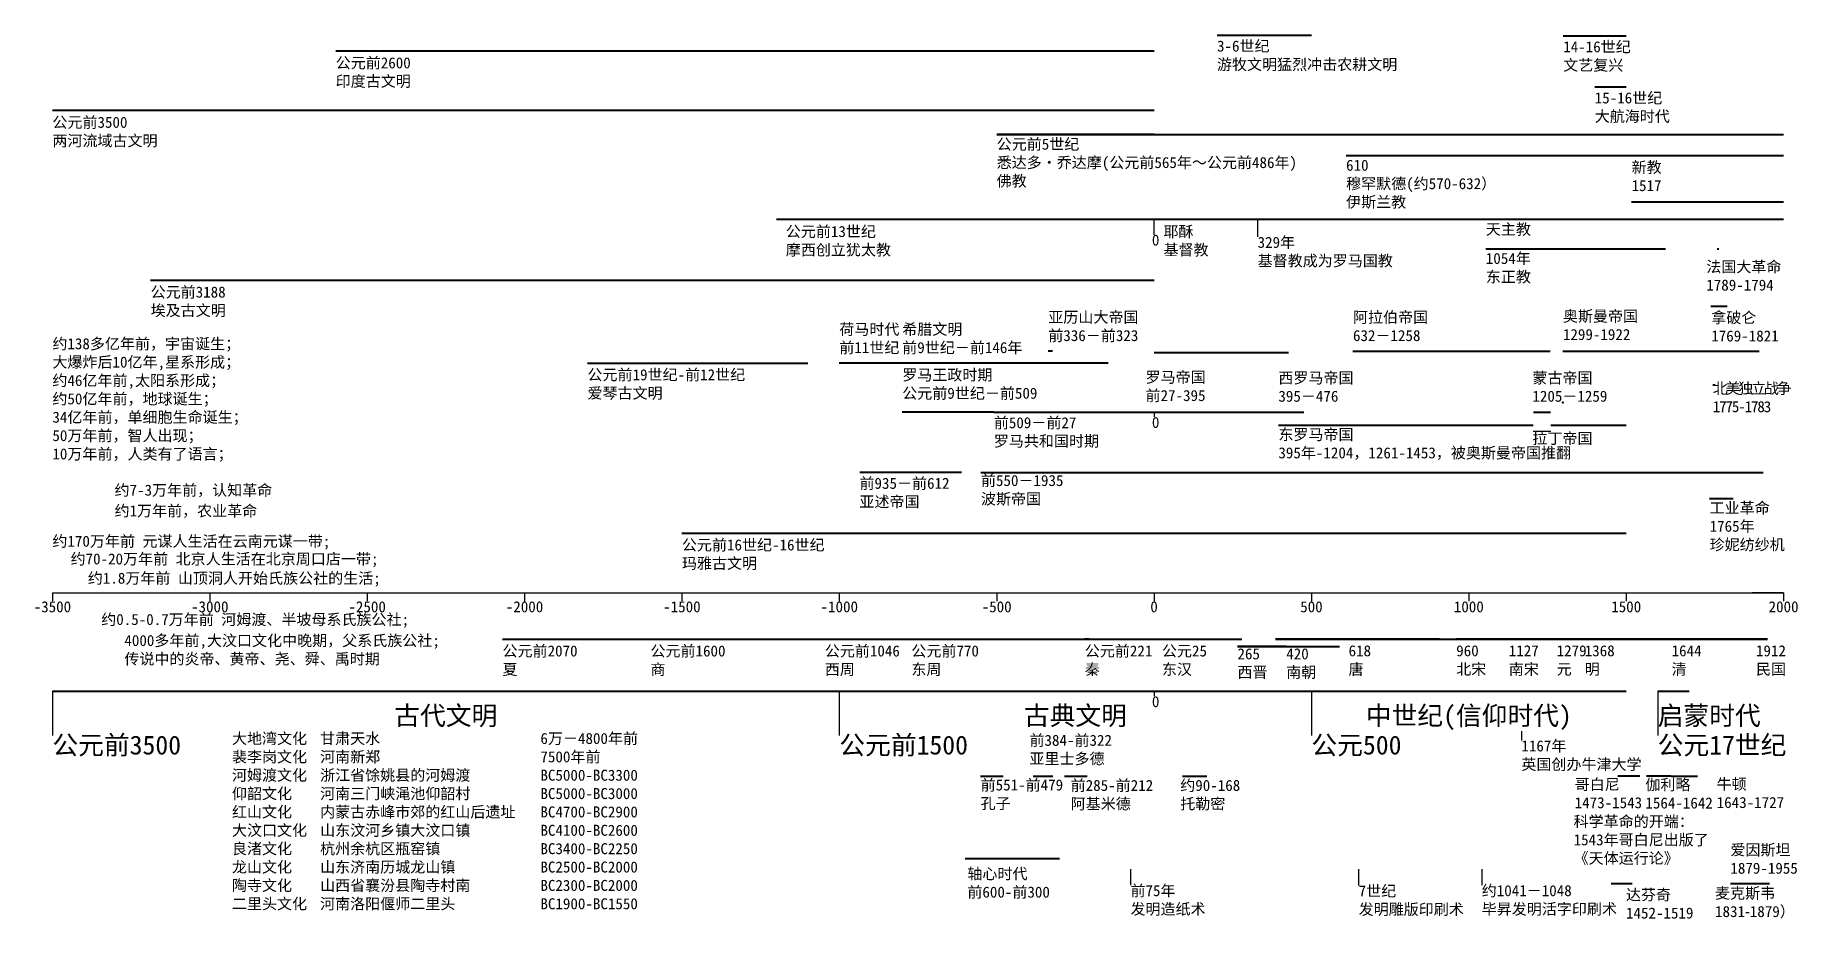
# Model space of a CAD drawing. Header units: millimetres. Extents: x 960 to 6559, y 2549 to 5355.
import ezdxf

# ---------------------------------------------------------------- set-up
doc = ezdxf.new("R2010")
doc.units = ezdxf.units.MM
doc.header["$LTSCALE"] = 3.5
doc.linetypes.add('DOT', pattern=[0.25, 0, -0.25])
for name, color, linetype, lineweight in [('图层3', 122, 'Continuous', 40), ('图层4', 122, 'Continuous', 40), ('图层5', 5, 'Continuous', 100), ('粗线', 5, 'Continuous', 50)]:
    doc.layers.add(name, color=color, linetype=linetype, lineweight=lineweight)
doc.styles.add('a2.5', font='', dxfattribs={"height": 2.5})
doc.styles.add('w', font='', dxfattribs={"height": 35})
doc.styles.get('a2.5').set_extended_font_data('SimSun')
doc.styles.get('w').set_extended_font_data('SimSun')

msp = doc.modelspace()

# ---------------------------------------------------------------- linework, layer by layer
at = {"color": 1, "linetype": 'DOT'}
msp.add_line((4514.2, 4770.6), (3314.2, 4770.6), dxfattribs=at)
for p, q in [((4514.2, 4770.6), (4544.2, 4770.6)), ((4514.2, 4721.3), (4514.2, 4770.6)), ((4514.2, 4157.8), (4514.2, 4142.5)), ((4514.2, 3271), (4514.2, 3255.6))]:
    msp.add_line(p, q)
at = {"linetype": 'DOT'}
for p, q in [((3714.2, 4157.8), (4514.2, 4157.8)), ((4514.2, 4157.8), (4909.2, 4157.8)), ((4909.2, 4115.8), (5718.2, 4115.8)), ((5775.2, 4115.8), (6014.2, 4115.8))]:
    msp.add_line(p, q, dxfattribs=at)
at = {"color": 0}
msp.add_line((4514.2, 3584.2), (4514.2, 3568.9), dxfattribs=at)
at = {"layer": '图层3'}
for p, q in [((4005.2, 4157.8), (3714.2, 4157.8)), ((4487.2, 4157.8), (4909.2, 4157.8)), ((4909.2, 4115.8), (5718.2, 4115.8)), ((5775.2, 4115.8), (6014.2, 4115.8))]:
    msp.add_line(p, q, dxfattribs=at)
at = {"layer": '图层3', "lineweight": 40}
msp.add_line((5720.2, 4157.8), (5773.2, 4157.8), dxfattribs=at)
at = {"layer": '图层4', "color": 1}
for p, q in [((4514.2, 5039.8), (4014.2, 5039.8)), ((6031.2, 4826), (6514.2, 4826)), ((5568.2, 4676), (6138.8, 4676))]:
    msp.add_line(p, q, dxfattribs=at)
at = {"layer": '图层4', "color": 1, "lineweight": 40}
msp.add_line((4014.2, 5039.8), (6514.2, 5039.8), dxfattribs=at)
at = {"layer": '图层4', "color": 5}
msp.add_line((4544.2, 4770.6), (5568.2, 4770.6), dxfattribs=at)
at = {"layer": '图层4', "color": 0}
msp.add_line((6303.2, 4676), (6308.2, 4676), dxfattribs=at)
at = {"layer": '图层4'}
msp.add_point((5813.2, 4188.1), dxfattribs=at)
at = {"layer": '图层5', "lineweight": 40}
for p, q in [((4714.2, 5354.8), (5014.2, 5354.8)), ((5814.2, 5352.5), (6014.2, 5352.5)), ((4514.2, 5304.3), (1914.2, 5304.3)), ((6014.2, 5190.1), (5914.2, 5190.1)), ((4514.2, 5115.4), (1014.2, 5115.4)), ((4514.2, 4576.2), (1326.2, 4576.2)), ((2714.2, 4313.6), (3414.2, 4313.6)), ((4191.2, 4351.8), (4178.2, 4351.8)), ((4514.2, 4347.6), (4941.4, 4347.6)), ((5146.2, 4351.8), (5772.2, 4351.8)), ((5813.2, 4351.8), (6436.2, 4351.8)), ((6289.2, 4243.9), (6297.2, 4243.9)), ((3902.2, 3965.9), (3579.2, 3965.9)), ((3964.2, 3965.9), (6138.8, 3965.9)), ((4514.2, 3965.9), (6449.2, 3965.9)), ((3014.2, 3773), (6014.2, 3773)), ((3743.2, 3436.2), (4293.2, 3436.2)), ((4539.2, 3436.2), (4733.5, 3436.2)), ((4934.2, 3413.5), (5103.2, 3413.5)), ((1014.2, 3271), (3514.2, 3271)), ((5014.2, 3271), (6014.2, 3271)), ((6114.2, 3271), (6214.2, 3271))]:
    msp.add_line(p, q, dxfattribs=at)
at = {"layer": '图层5', "color": 1, "lineweight": 40}
for p, q in [((5124.2, 4972.9), (6514.2, 4972.9)), ((3314.2, 4770.6), (4544.2, 4770.6)), ((5568.2, 4770.6), (6514.2, 4770.6)), ((4368.2, 4313.6), (3714.2, 4313.6)), ((4005.2, 4157.8), (4487.2, 4157.8)), ((2444.2, 3436.2), (2914.2, 3436.2)), ((3468.2, 3436.2), (3743.2, 3436.2)), ((4733.5, 3436.2), (4793.2, 3436.2)), ((5421.2, 3436.7), (5474.2, 3436.7)), ((3514.2, 3271), (5014.2, 3271)), ((4130.2, 3000.9), (4192.2, 3000.9)), ((6057.2, 3000.9), (5987.2, 3000.9)), ((6157.2, 3000.9), (6241.2, 3000.9)), ((3914.2, 2739.9), (4214.2, 2739.9)), ((5966.2, 2660.8), (6033.2, 2660.8)), ((6393.2, 2660.8), (6469.2, 2660.8))]:
    msp.add_line(p, q, dxfattribs=at)
at = {"layer": '图层5', "lineweight": -3}
for p, q in [((4843.2, 4770.6), (4843.2, 4714.4)), ((5718.2, 4097.1), (5775.2, 4097.1)), ((5014.2, 3271), (5164.2, 3271)), ((5014.2, 3271), (5681.2, 3271)), ((6114.2, 3271), (6114.2, 3130.2)), ((4439.2, 2706.5), (4439.2, 2655.2)), ((5164.2, 2706.5), (5164.2, 2654.4)), ((5555.2, 2706.5), (5555.2, 2655.2)), ((5987.2, 2660.8), (5966.2, 2660.8))]:
    msp.add_line(p, q, dxfattribs=at)
at = {"layer": '图层5', "color": 0, "lineweight": 40}
for p, q in [((6283.2, 4494.5), (6335.2, 4494.5)), ((3714.2, 4313.6), (3514.2, 4313.6)), ((6354.2, 3881.9), (6279.2, 3881.9)), ((2914.2, 3436.2), (3468.2, 3436.2)), ((4229.2, 3000.9), (4302.2, 3000.9)), ((6156.2, 3000.9), (6078.2, 3000.9)), ((6345.2, 2660.8), (6393.2, 2660.8))]:
    msp.add_line(p, q, dxfattribs=at)
at = {"layer": '图层5'}
msp.add_line((4191.2, 4351.8), (4191.2, 4351.8), dxfattribs=at)
at = {"layer": '图层5', "color": 5, "lineweight": 40}
for p, q in [((4909.2, 4157.8), (4990.2, 4157.8)), ((3963.2, 3000.9), (4035.2, 3000.9)), ((4604.2, 3000.9), (4682.2, 3000.9))]:
    msp.add_line(p, q, dxfattribs=at)
at = {"layer": '图层5', "color": 0, "lineweight": -3}
for p, q in [((1014.2, 3584.2), (6514.2, 3584.2)), ((1014.2, 3584.2), (1014.2, 3557)), ((1514.2, 3584.2), (1514.2, 3557)), ((2014.2, 3584.2), (2014.2, 3557)), ((2514.2, 3584.2), (2514.2, 3557)), ((3014.2, 3584.2), (3014.2, 3557)), ((3514.2, 3584.2), (3514.2, 3557)), ((4014.2, 3584.2), (4014.2, 3557)), ((4514.2, 3584.2), (4514.2, 3557)), ((5014.2, 3584.2), (5014.2, 3557)), ((5514.2, 3584.2), (5514.2, 3557)), ((6014.2, 3584.2), (6014.2, 3557)), ((6514.2, 3584.2), (6414.2, 3584.2)), ((6514.2, 3584.2), (6514.2, 3557)), ((5681.2, 3144.4), (5681.2, 3115))]:
    msp.add_line(p, q, dxfattribs=at)
at = {"layer": '图层5', "color": 3, "lineweight": 40}
msp.add_line((4308.2, 3436.2), (4539.2, 3436.2), dxfattribs=at)
at = {"layer": '图层5', "color": 3, "lineweight": -3}
for p, q in [((1014.2, 3271), (1014.2, 3130.2)), ((3514.2, 3271), (3514.2, 3130.2)), ((5014.2, 3271), (5014.2, 3130.2))]:
    msp.add_line(p, q, dxfattribs=at)
at = {"layer": '粗线', "color": 1}
for p, q in [((4294.2, 3436.2), (4308.2, 3436.2)), ((5095.2, 3436.6), (5132.2, 3436.6)), ((5641.2, 3436.7), (5793.2, 3436.7)), ((5882.5, 3436.7), (6158.5, 3436.7))]:
    msp.add_line(p, q, dxfattribs=at)
at = {"layer": '粗线'}
for p, q in [((4900.2, 3436.6), (5095.2, 3436.6)), ((5132.2, 3436.7), (5421.2, 3436.7)), ((5474.2, 3436.7), (5641.2, 3436.7)), ((5793.2, 3436.7), (5882.2, 3436.7)), ((6158.5, 3436.7), (6426.5, 3436.7)), ((4779.2, 3413.5), (4830.2, 3413.5))]:
    msp.add_line(p, q, dxfattribs=at)
at = {"layer": '粗线', "color": 3}
for p, q in [((6426.5, 3436.7), (6463.5, 3436.7)), ((4830.2, 3413.5), (4934.2, 3413.5))]:
    msp.add_line(p, q, dxfattribs=at)

# ---------------------------------------------------------------- texts
at = {"color": 1, "linetype": 'DOT', "insert": (4507.4, 4721.8), "char_height": 35, "width": 160.9, "attachment_point": 1, "style": 'w'}
msp.add_mtext('0', dxfattribs=at)
at = {"linetype": 'DOT', "char_height": 35, "width": 160.9, "attachment_point": 1, "style": 'w'}
for insert in [(4507.4, 4142.5), (4507.4, 3255.6), (4507.4, 3255.6)]:
    msp.add_mtext('0', dxfattribs=dict(at, insert=insert))
at = {"color": 0, "insert": (6279.2, 3871.1), "char_height": 35, "width": 280.395, "attachment_point": 1, "style": 'a2.5'}
msp.add_mtext('工业革命\\P1765年\\P珍妮纺纱机', dxfattribs=at)
at = {"layer": '图层3', "color": 1, "char_height": 35, "attachment_point": 1, "style": 'w'}
for s, insert, width in [('新教1517', (6031.2, 4953.1), 101.054), ('公元前13世纪\\P摩西创立犹太教', (3344.2, 4749), 635.803), ('耶酥\\P基督教', (4544.2, 4749), 218.098), ('1054年\\P东正教', (5568.2, 4663.4), 520.64)]:
    msp.add_mtext(s, dxfattribs=dict(at, insert=insert, width=width))
at = {"layer": '图层3', "color": 0, "insert": (6268.6, 4637.2), "char_height": 35, "width": 254.513, "attachment_point": 1, "style": 'w'}
msp.add_mtext('法国大革命\\P1789-1794', dxfattribs=at)
at = {"layer": '图层3', "linetype": 'DOT', "char_height": 35, "attachment_point": 1, "style": 'w'}
for s, insert, width in [('罗马王政时期\\P公元前9世纪－前509', (3714.2, 4293.6), 720.42), ('罗马帝国\\P前27-395', (4487.2, 4286.3), 376.055), ('蒙古帝国\\P1205－1259', (5716.2, 4284.1), 707.054), ('东罗马帝国\\P395年-1204，1261-1453，被奥斯曼帝国推翻', (4909.2, 4104.2), 1000.371), ('拉丁帝国', (5716.2, 4091.8), 707.054)]:
    msp.add_mtext(s, dxfattribs=dict(at, insert=insert, width=width))
at = {"layer": '图层4', "color": 1, "insert": (4014.2, 5026.4), "char_height": 35, "width": 1063.646, "attachment_point": 1, "style": 'w'}
msp.add_mtext('公元前5世纪\\P悉达多·乔达摩(公元前565年～公元前486年)\\P佛教', dxfattribs=at)
at = {"layer": '图层4', "color": 5, "insert": (3963.2, 2990.9), "char_height": 35, "width": 334.738, "attachment_point": 1, "style": 'w'}
msp.add_mtext('前551-前479\\P孔子', dxfattribs=at)
at = {"layer": '图层4', "color": 0, "char_height": 35, "width": 334.738, "attachment_point": 1, "style": 'w'}
for s, insert in [('前285-前212\\P阿基米德', (4249.3, 2989.6)), ('约90-168\\P托勒密', (4597.4, 2989.6))]:
    msp.add_mtext(s, dxfattribs=dict(at, insert=insert))
at = {"layer": '图层5', "char_height": 35, "attachment_point": 1, "style": 'w'}
for s, insert, width in [('3-6世纪\\P游牧文明猛烈冲击农耕文明', (4714.2, 5338), 738.778), ('14-16世纪\\P文艺复兴', (5814.2, 5335.7), 738.778), ('15-16世纪\\P大航海时代', (5914.2, 5173.3), 738.778), ('亚历山大帝国\\P前336－前323', (4178.2, 4476.8), 663.137), ('阿拉伯帝国\\P632－1258', (5146.2, 4476.8), 532.341), ('前935－前612\\P亚述帝国', (3578.3, 3949.1), 738.778), ('前550－1935\\P波斯帝国', (3964.2, 3958), 335.555)]:
    msp.add_mtext(s, dxfattribs=dict(at, insert=insert, width=width))
at = {"layer": '图层5', "linetype": 'DOT', "char_height": 35, "attachment_point": 1, "style": 'w'}
for s, insert, width in [('公元前2600\\P印度古文明', (1914.2, 5284.7), 589.809), ('公元前3500\\P两河流域古文明', (1014.2, 5095.8), 589.809), ('公元前3188\\P埃及古文明', (1326.2, 4556.6), 589.809), ('公元前19世纪-前12世纪\\P爱琴古文明', (2714.2, 4294), 589.809), ('西罗马帝国\\P395－476', (4909.2, 4284.1), 707.054), ('约7-3万年前，认知革命', (1211.6, 3927.4), 940.809), ('约1万年前，农业革命', (1211.6, 3861.8), 940.809), ('约170万年前 元谋人生活在云南元谋一带;', (1014.2, 3765.2), 940.809), ('公元前16世纪-16世纪\\P玛雅古文明', (3014.2, 3753.4), 589.809), ('约70-20万年前 北京人生活在北京周口店一带;', (1071.9, 3709), 1182.025), ('{\\fSimSun|b0|i0|c134|p2;约\\fSimSun|b0|i0|c0|p2;1.8\\fSimSun|b0|i0|c134|p2;万年前 山顶洞人开始氏族公社的生活\\fSimSun|b0|i0|c0|p2;;}', (1126.7, 3647.8), 1138.585), ('{\\fSimSun|b0|i0|c134|p2;约\\fSimSun|b0|i0|c0|p2;0.5-0.7\\fSimSun|b0|i0|c134|p2;万年前 河姆渡、半坡母系氏族公社\\fSimSun|b0|i0|c0|p2;;}', (1169.3, 3516.6), 1120.899), ('4000多年前,大汶口文化中晚期，父系氏族公社;\\P传说中的炎帝、黄帝、尧、舜、禹时期', (1242.9, 3449.8), 1092.294)]:
    msp.add_mtext(s, dxfattribs=dict(at, insert=insert, width=width))
at = {"layer": '图层5', "color": 1, "lineweight": 40, "char_height": 35, "attachment_point": 1, "style": 'w'}
for s, insert, width in [('610\\P穆罕默德(约570-632）\\P伊斯兰教', (5124.2, 4959.4), 607.902), ('天主教', (5568.2, 4756.2), 148.109), ('哥白尼\\P1473-1543', (5850.5, 2992.9), 519.064), ('牛顿\\P1643-1727', (6301.7, 2993.6), 392.588), ('达芬奇\\P1452-1519', (6013.5, 2642.4), 392.588)]:
    msp.add_mtext(s, dxfattribs=dict(at, insert=insert, width=width))
at = {"layer": '图层5', "lineweight": -3, "char_height": 35, "attachment_point": 1, "style": 'w'}
for s, insert, width in [('329年\\P基督教成为罗马国教', (4843.2, 4714.4), 472.994), ('大地湾文化^I甘肃天水^I^I^I^I6万－4800年前\\P裴李岗文化^I河南新郑^I^I^I^I7500年前\\P河姆渡文化^I浙江省馀姚县的河姆渡^I^IBC5000-BC3300\\P仰韶文化^I河南三门峡渑池仰韶村^I^IBC5000-BC3000\\P红山文化^I内蒙古赤峰市郊的红山后遗址^IBC4700-BC2900\\P大汶口文化^I山东汶河乡镇大汶口镇^I^IBC4100-BC2600\\P良渚文化^I杭州余杭区瓶窑镇^I^I^IBC3400-BC2250\\P龙山文化^I山东济南历城龙山镇^I   ^IBC2500-BC2000\\P陶寺文化^I山西省襄汾县陶寺村南^I^IBC2300-BC2000\\P二里头文化^I河南洛阳偃师二里头^I^IBC1900-BC1550', (1584.7, 3138.7), 1523.39), ('{\\C0;伽利略\\P1564-1642}', (6075.1, 2992), 233.469), ('{\\C1;爱因斯坦\\P1879-1955}', (6345.2, 2784.9), 354.035), ('前75年\\P发明造纸术', (4439.2, 2655.2), 316.873), ('7世纪\\P发明雕版印刷术', (5164.2, 2654.4), 361.939), ('约1041－1048\\P毕昇发明活字印刷术', (5555.2, 2655.2), 509.04)]:
    msp.add_mtext(s, dxfattribs=dict(at, insert=insert, width=width))
at = {"layer": '图层5', "linetype": 'DOT', "lineweight": 40, "char_height": 35, "width": 450.478, "attachment_point": 1, "style": 'w'}
for s, insert in [('奥斯曼帝国\\P1299-1922', (5813.2, 4480.1)), ('{\\T0.8;北美独立战争\\P1775-1783}', (6289.2, 4250.9))]:
    msp.add_mtext(s, dxfattribs=dict(at, insert=insert))
at = {"layer": '图层5', "color": 0, "linetype": 'DOT', "lineweight": 40, "insert": (6284.4, 4475.5), "char_height": 35, "width": 226.656, "attachment_point": 1, "style": 'w'}
msp.add_mtext('{\\fSimSun|b1|i0|c134|p2;拿破仑\\P}1769-1821', dxfattribs=at)
at = {"layer": '图层5', "color": 0, "insert": (3514.2, 4438.5), "char_height": 35, "width": 532.341, "attachment_point": 1, "style": 'w'}
msp.add_mtext('荷马时代\\P前11世纪', dxfattribs=at)
at = {"layer": '图层5', "color": 1, "char_height": 35, "attachment_point": 1, "style": 'w'}
for s, insert, width in [('希腊文明\\P前9世纪－前146年', (3714.2, 4438.5), 532.341), ('前509－前27\\P罗马共和国时期', (4005.2, 4141.6), 950.882)]:
    msp.add_mtext(s, dxfattribs=dict(at, insert=insert, width=width))
at = {"layer": '图层5', "lineweight": 40, "style": 'w'}
for s, insert, char_height, width, attachment_point in [('约138多亿年前，宇宙诞生；\\P大爆炸后10亿年,星系形成；\\P约46亿年前,太阳系形成；\\P约50亿年前，地球诞生；\\P34亿年前，单细胞生命诞生；\\P50万年前，智人出现；\\P10万年前，人类有了语言；', (1014.2, 4392.5), 35, 828.241, 1), ('古代文明', (2264.2, 3223.8), 60, 867.955, 2), ('古典文明', (4264.2, 3223.8), 60, 867.955, 2), ('中世纪(信仰时代)', (5514.2, 3223.8), 60, 867.955, 2), ('启蒙时代', (6114.2, 3223.8), 60, 381.346, 1), ('公元17世纪', (6114.2, 3130.2), 60, 516.506, 1), ('{\\fSimSun|b1|i0|c134|p2;科学革命的开端：\\P}1543年哥白尼出版了\\P《天体运行论》', (5847.1, 2875.1), 35, 571.221, 1)]:
    msp.add_mtext(s, dxfattribs=dict(at, insert=insert, char_height=char_height, width=width, attachment_point=attachment_point))
at = {"layer": '图层5', "color": 0, "lineweight": -3, "char_height": 35, "style": 'w'}
for s, insert, width, attachment_point in [('-3500', (1014.2, 3557), 96.451, 2), ('-3000', (1514.2, 3557), 96.451, 2), ('-2500', (2014.2, 3557), 96.451, 2), ('-2000', (2514.2, 3557), 96.451, 2), ('-1500', (3014.2, 3557), 96.451, 2), ('-1000', (3514.2, 3557), 96.451, 2), ('-500', (4014.2, 3557), 96.451, 2), ('0', (4514.2, 3557), 96.451, 2), ('500', (5014.2, 3557), 96.451, 2), ('1000', (5514.2, 3557), 96.451, 2), ('1500', (6014.2, 3557), 96.451, 2), ('2000', (6514.2, 3557), 96.451, 2), ('1167年\\P英国创办牛津大学', (5681.2, 3115), 394.309, 1), ('麦克斯韦\\P1831{\\fPMingLiU|b0|i0|c134|p18;-}1879）', (6296.5, 2647.3), 233.469, 1)]:
    msp.add_mtext(s, dxfattribs=dict(at, insert=insert, width=width, attachment_point=attachment_point))
at = {"layer": '图层5', "color": 1, "linetype": 'DOT', "char_height": 35, "attachment_point": 1, "style": 'w'}
for s, insert, width in [('公元前2070\\P夏', (2444.2, 3416.6), 589.809), ('公元前1046\\P西周', (3468.2, 3416.6), 589.809), ('公元前770\\P东周', (3743.2, 3416.6), 589.809), ('公元前221\\P秦', (4294.2, 3416.6), 589.809), ('公元25\\P东汉', (4539.2, 3416.6), 589.809), ('618\\P唐', (5132.2, 3417.1), 589.809), ('960\\P北宋', (5474.2, 3417.2), 139.629), ('1127\\P南宋', (5641.2, 3417.2), 111.904), ('1368\\P明', (5882.5, 3417.2), 134.493), ('1644\\P清', (6158.5, 3417.2), 123.29), ('1912\\P民国', (6426.5, 3417.2), 102.446), ('265\\P西晋', (4779.2, 3407.5), 589.809), ('420\\P南朝', (4934.2, 3407.5), 589.809)]:
    msp.add_mtext(s, dxfattribs=dict(at, insert=insert, width=width))
at = {"layer": '图层5', "color": 0, "linetype": 'DOT', "insert": (2914.2, 3416.6), "char_height": 35, "width": 589.809, "attachment_point": 1, "style": 'w'}
msp.add_mtext('公元前1600\\P商', dxfattribs=at)
at = {"layer": '图层5', "color": 5, "linetype": 'DOT', "insert": (5793.2, 3417.2), "char_height": 35, "width": 102.962, "attachment_point": 1, "style": 'w'}
msp.add_mtext('1279\\P元', dxfattribs=at)
at = {"layer": '图层5', "color": 3, "lineweight": 40, "char_height": 60, "width": 516.506, "attachment_point": 1, "style": 'w'}
for s, insert in [('公元前3500', (1014.2, 3130.2)), ('公元前1500', (3514.2, 3130.2)), ('公元500', (5014.2, 3130.2))]:
    msp.add_mtext(s, dxfattribs=dict(at, insert=insert))
at = {"layer": '图层5', "color": 1, "lineweight": -3, "char_height": 35, "attachment_point": 1, "style": 'w'}
for s, insert, width in [('前384-前322\\P亚里士多德', (4118.3, 3132.8), 514.623), ('轴心时代\\P前600-前300', (3921.1, 2709), 969.142)]:
    msp.add_mtext(s, dxfattribs=dict(at, insert=insert, width=width))

doc.saveas('drawing.dxf')
